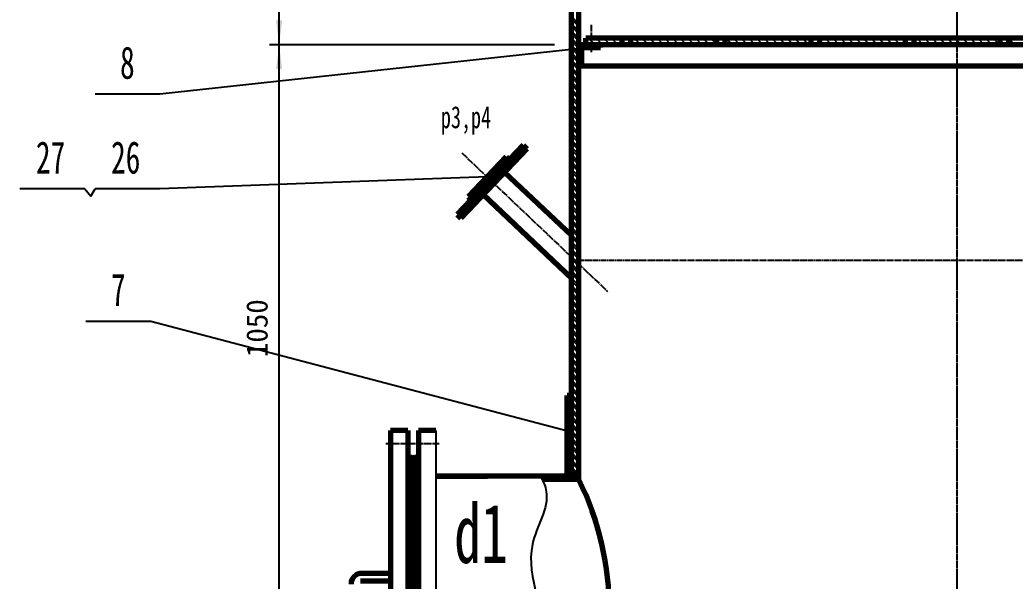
# Model space of a CAD drawing. Header units: millimetres. Extents: x -23892 to 57527, y -540 to 34444.
# Drawn here: x 6462 to 11336, y 16716 to 19466 of the extents above; entities that cross this region are included whole.
import ezdxf

# ---------------------------------------------------------------- set-up
doc = ezdxf.new("R2010")
doc.units = ezdxf.units.MM
doc.linetypes.add('EB_DASHDOT', pattern=[39, 30, -3, 3, -3])
for name, color, linetype, lineweight in [('CAXA0', 7, 'Continuous', 70), ('CAXA1', 1, 'EB_DASHDOT', 25), ('CAXA3', 7, 'Continuous', 25), ('CAXA4', 3, 'Continuous', 25), ('CAXA5', 4, 'Continuous', 25)]:
    doc.layers.add(name, color=color, linetype=linetype, lineweight=lineweight)
doc.styles.get("Standard").update_dxf_attribs({"font": ''})
doc.styles.add('UserTxtStyle1', font='', dxfattribs={"width": 0.667})
doc.styles.add('UserTxtStyle5', font='', dxfattribs={"width": 0.667})
doc.styles.get('Standard').set_extended_font_data('FangSong')
doc.styles.get('UserTxtStyle1').set_extended_font_data('FangSong')
doc.styles.get('UserTxtStyle5').set_extended_font_data('FangSong')

msp = doc.modelspace()

# ---------------------------------------------------------------- hatches: boundary and pattern name
at = {"layer": 'CAXA0', "linetype": 'Continuous', "lineweight": 25}
for color, points in [(3, [(7731.6647, 19344.8594), (7746.5373, 19463.8396), (7716.7922, 19463.8396)]), (3, [(7731.6647, 19344.8594), (7746.5373, 19225.8793), (7716.7922, 19225.8793)]), (0, [(9217.6154, 19326.1482), (9217.4933, 19327.6992), (9217.1301, 19329.2121), (9216.5347, 19330.6495), (9215.7218, 19331.9761), (9214.7113, 19333.1592), (9213.5283, 19334.1696), (9212.2017, 19334.9825), (9210.7643, 19335.5779), (9209.2514, 19335.9411), (9207.7004, 19336.0632), (9206.1493, 19335.9411), (9204.6365, 19335.5779), (9203.199, 19334.9825), (9201.8725, 19334.1696), (9200.6894, 19333.1592), (9199.679, 19331.9761), (9198.866, 19330.6495), (9198.2706, 19329.2121), (9197.9074, 19327.6992), (9197.7854, 19326.1482), (9197.9074, 19324.5971), (9198.2706, 19323.0843), (9198.866, 19321.6469), (9199.679, 19320.3203), (9200.6894, 19319.1372), (9201.8725, 19318.1268), (9203.199, 19317.3139), (9204.6365, 19316.7185), (9206.1493, 19316.3553), (9207.7004, 19316.2332), (9209.2514, 19316.3553), (9210.7643, 19316.7185), (9212.2017, 19317.3139), (9213.5283, 19318.1268), (9214.7113, 19319.1372), (9215.7218, 19320.3203), (9216.5347, 19321.6469), (9217.1301, 19323.0843), (9217.4933, 19324.5971)]), (0, [(9161.3225, 17449.6081), (9161.2005, 17451.1592), (9160.8373, 17452.6721), (9160.2419, 17454.1095), (9159.4289, 17455.436), (9158.4185, 17456.6191), (9157.2354, 17457.6296), (9155.9088, 17458.4425), (9154.4714, 17459.0379), (9152.9586, 17459.4011), (9151.4075, 17459.5232), (9149.8565, 17459.4011), (9148.3436, 17459.0379), (9146.9062, 17458.4425), (9145.5796, 17457.6296), (9144.3965, 17456.6191), (9143.3861, 17455.436), (9142.5732, 17454.1095), (9141.9778, 17452.6721), (9141.6146, 17451.1592), (9141.4925, 17449.6081), (9141.6146, 17448.0571), (9141.9778, 17446.5442), (9142.5732, 17445.1068), (9143.3861, 17443.7803), (9144.3965, 17442.5972), (9145.5796, 17441.5867), (9146.9062, 17440.7738), (9148.3436, 17440.1784), (9149.8565, 17439.8152), (9151.4075, 17439.6931), (9152.9586, 17439.8152), (9154.4714, 17440.1784), (9155.9088, 17440.7738), (9157.2354, 17441.5867), (9158.4185, 17442.5972), (9159.4289, 17443.7803), (9160.2419, 17445.1068), (9160.8373, 17446.5442), (9161.2005, 17448.0571)])]:
    msp.add_hatch(color=color, dxfattribs=at).paths.add_polyline_path(points, flags=0)

# ---------------------------------------------------------------- linework, layer by layer
at = {"layer": 'CAXA0', "linetype": 'Continuous', "lineweight": 70}
for p, q in [((9163.1288, 17229.6564), (9163.1288, 21658.3627)), ((9200.1449, 17213.7924), (9200.1449, 20164.8417)), ((12868.7001, 19376.5875), (9233.1949, 19376.5875)), ((9233.1949, 19344.8594), (9233.1949, 19376.5875)), ((9410.3432, 19376.5875), (9410.3432, 19344.8594)), ((9452.6472, 19376.5875), (9452.6472, 19344.8594)), ((9873.0438, 19376.5875), (9873.0438, 19344.8594)), ((9915.3479, 19376.5875), (9915.3479, 19344.8594)), ((10335.7445, 19376.5875), (10335.7445, 19344.8594)), ((10378.0486, 19376.5875), (10378.0486, 19344.8594)), ((10798.4452, 19376.5875), (10798.4452, 19344.8594)), ((10840.7492, 19376.5875), (10840.7492, 19344.8594)), ((11261.1458, 19376.5875), (11261.1458, 19344.8594)), ((11303.4499, 19376.5875), (11303.4499, 19344.8594)), ((12901.7502, 19344.8594), (9200.1449, 19344.8594)), ((9213.3649, 19331.6394), (9305.905, 19331.6394)), ((9213.3649, 19331.6394), (9213.3649, 19239.0993)), ((9305.905, 19331.6394), (9305.905, 19344.8594)), ((12901.7502, 19239.0993), (9200.1449, 19239.0993)), ((8926.2964, 18852.757), (8603.4455, 18513.1379)), ((8944.8336, 18835.1351), (8621.9827, 18495.516)), ((8926.2964, 18852.757), (8944.8336, 18835.1351)), ((8843.5691, 18795.159), (8656.7845, 18598.6732)), ((8843.5691, 18795.159), (8858.2632, 18781.1904)), ((8835.3262, 18719.9401), (9163.1288, 18411.6373)), ((8656.7845, 18598.6732), (8671.4787, 18584.7046)), ((8731.49, 18610.7109), (9163.1288, 18200.3838)), ((8603.4455, 18513.1379), (8621.9827, 18495.516)), ((9141.9768, 17229.6564), (9141.9768, 17626.257)), ((9163.1288, 17626.257), (9141.9768, 17626.257)), ((8276.9534, 17454.3967), (8276.9534, 15682.9142)), ((8361.5615, 17454.3967), (8276.9534, 17454.3967)), ((8361.5615, 17454.3967), (8361.5615, 15682.9142)), ((8414.4415, 17454.3967), (8414.4415, 15682.9142)), ((8499.0497, 17454.3967), (8414.4415, 17454.3967)), ((8381.3915, 17322.1965), (8361.4385, 17322.1965)), ((8388.0015, 17315.5865), (8388.0015, 15821.7244)), ((8414.4734, 17322.1965), (8394.6115, 17322.1965)), ((8499.0497, 17229.6564), (8752.3044, 17229.6564)), ((9200.1449, 17229.6564), (8499.0497, 17229.6564)), ((9200.1449, 17213.7924), (9020.1063, 17213.7924)), ((8276.9534, 16753.9867), (8136.8382, 16753.9867)), ((8276.9534, 16715.9931), (8130.9226, 16715.9931))]:
    msp.add_line(p, q, dxfattribs=at)
at = {"layer": 'CAXA0', "color": 3, "linetype": 'Continuous', "lineweight": 25}
for p, q in [((7731.6647, 19344.8594), (7731.6647, 20270.2607)), ((9081.1647, 19344.8594), (7684.0727, 19344.8594)), ((9081.1647, 19344.8594), (7684.0727, 19344.8594)), ((7731.6647, 16568.6555), (7731.6647, 19344.8594))]:
    msp.add_line(p, q, dxfattribs=at)
at = {"layer": 'CAXA0', "color": 0, "linetype": 'Continuous', "lineweight": 25}
for p, q in [((9200.1449, 19446.1253), (9163.1288, 19483.1414)), ((9200.1449, 19433.5333), (9163.1288, 19470.5493)), ((9200.1449, 19410.5096), (9163.1288, 19447.5256)), ((9200.1449, 19397.9175), (9163.1288, 19434.9336)), ((9200.1449, 19374.8938), (9163.1288, 19411.9099)), ((9200.1449, 19362.3018), (9163.1288, 19399.3178)), ((9200.1449, 19339.2781), (9163.1288, 19376.2942)), ((9200.1449, 19326.686), (9163.1288, 19363.7021)), ((9207.7004, 19326.1482), (7147.374, 19102.0537)), ((9200.1449, 19303.6624), (9163.1288, 19340.6784)), ((9200.1449, 19291.0703), (9163.1288, 19328.0863)), ((9200.1449, 19268.0466), (9163.1288, 19305.0627)), ((9200.1449, 19255.4545), (9163.1288, 19292.4706)), ((9200.1449, 19232.4309), (9163.1288, 19269.4469)), ((9200.1449, 19219.8388), (9163.1288, 19256.8548)), ((9200.1449, 19196.8151), (9163.1288, 19233.8312)), ((9200.1449, 19184.223), (9163.1288, 19221.2391)), ((9200.1449, 19161.1994), (9163.1288, 19198.2154)), ((9200.1449, 19148.6073), (9163.1288, 19185.6233)), ((9200.1449, 19125.5836), (9163.1288, 19162.5997)), ((9200.1449, 19112.9915), (9163.1288, 19150.0076)), ((9200.1449, 19089.9679), (9163.1288, 19126.9839)), ((9200.1449, 19077.3758), (9163.1288, 19114.3919)), ((7147.374, 19102.0537), (6830.0935, 19102.0537)), ((9200.1449, 19054.3521), (9163.1288, 19091.3682)), ((9200.1449, 19041.7601), (9163.1288, 19078.7761)), ((9200.1449, 19018.7364), (9163.1288, 19055.7524)), ((9200.1449, 19006.1443), (9163.1288, 19043.1604)), ((9200.1449, 18983.1206), (9163.1288, 19020.1367)), ((9200.1449, 18970.5286), (9163.1288, 19007.5446)), ((9200.1449, 18947.5049), (9163.1288, 18984.5209)), ((9200.1449, 18934.9128), (9163.1288, 18971.9289)), ((9200.1449, 18911.8891), (9163.1288, 18948.9052)), ((9200.1449, 18899.2971), (9163.1288, 18936.3131)), ((9200.1449, 18876.2734), (9163.1288, 18913.2894)), ((9200.1449, 18863.6813), (9163.1288, 18900.6974)), ((9200.1449, 18840.6576), (9163.1288, 18877.6737)), ((9200.1449, 18828.0656), (9163.1288, 18865.0816)), ((9189.1281, 18816.0587), (9163.1288, 18842.058)), ((9176.536, 18816.0587), (9163.1288, 18829.4659)), ((9200.1449, 18792.4498), (9176.536, 18816.0587)), ((9200.1449, 18805.0419), (9189.1281, 18816.0587)), ((9200.1449, 18769.4262), (9163.1288, 18806.4422)), ((9200.1449, 18756.8341), (9163.1288, 18793.8501)), ((9200.1449, 18733.8104), (9163.1288, 18770.8265)), ((9200.1449, 18721.2183), (9163.1288, 18758.2344)), ((9200.1449, 18698.1947), (9163.1288, 18735.2107)), ((9200.1449, 18685.6026), (9163.1288, 18722.6186)), ((9200.1449, 18662.5789), (9163.1288, 18699.595)), ((9200.1449, 18649.9868), (9163.1288, 18687.0029)), ((9200.1449, 18626.9632), (9163.1288, 18663.9792)), ((9200.1449, 18614.3711), (9163.1288, 18651.3871)), ((9200.1449, 18591.3474), (9163.1288, 18628.3635)), ((9200.1449, 18578.7553), (9163.1288, 18615.7714)), ((9200.1449, 18555.7317), (9163.1288, 18592.7477)), ((9200.1449, 18543.1396), (9163.1288, 18580.1557)), ((9200.1449, 18520.1159), (9163.1288, 18557.132)), ((9200.1449, 18507.5239), (9163.1288, 18544.5399)), ((9200.1449, 18484.5002), (9163.1288, 18521.5162)), ((9200.1449, 18471.9081), (9163.1288, 18508.9242)), ((9200.1449, 18448.8844), (9163.1288, 18485.9005)), ((9200.1449, 18436.2924), (9163.1288, 18473.3084)), ((9200.1449, 18413.2687), (9163.1288, 18450.2847)), ((9200.1449, 18400.6766), (9163.1288, 18437.6927)), ((9200.1449, 18377.6529), (9163.1288, 18414.669)), ((9200.1449, 18365.0609), (9163.1288, 18402.0769)), ((9200.1449, 18342.0372), (9163.1288, 18379.0532)), ((9200.1449, 18329.4451), (9163.1288, 18366.4612)), ((9200.1449, 18306.4214), (9163.1288, 18343.4375)), ((9200.1449, 18293.8294), (9163.1288, 18330.8454)), ((9183.6927, 18287.2579), (9163.1288, 18307.8218)), ((9171.1006, 18287.2579), (9163.1288, 18295.2297)), ((9200.1449, 18258.2136), (9171.1006, 18287.2579)), ((9200.1449, 18270.8057), (9183.6927, 18287.2579)), ((9200.1449, 18235.19), (9163.1288, 18272.206)), ((9200.1449, 18222.5979), (9163.1288, 18259.6139)), ((9200.1449, 18199.5742), (9163.1288, 18236.5903)), ((9200.1449, 18186.9821), (9163.1288, 18223.9982)), ((9200.1449, 18163.9585), (9163.1288, 18200.9745)), ((9200.1449, 18151.3664), (9163.1288, 18188.3824)), ((9200.1449, 18128.3427), (9163.1288, 18165.3588)), ((9200.1449, 18115.7506), (9163.1288, 18152.7667)), ((9200.1449, 18092.727), (9163.1288, 18129.743)), ((9200.1449, 18080.1349), (9163.1288, 18117.1509)), ((9200.1449, 18057.1112), (9163.1288, 18094.1273)), ((9200.1449, 18044.5191), (9163.1288, 18081.5352)), ((9200.1449, 18021.4955), (9163.1288, 18058.5115)), ((9200.1449, 18008.9034), (9163.1288, 18045.9195)), ((7102.6093, 17988.9926), (6785.3289, 17988.9926)), ((9151.4075, 17449.6081), (7102.6093, 17988.9926)), ((9200.1449, 17985.8797), (9163.1288, 18022.8958)), ((9200.1449, 17973.2877), (9163.1288, 18010.3037)), ((9200.1449, 17950.264), (9163.1288, 17987.28)), ((9200.1449, 17937.6719), (9163.1288, 17974.688)), ((9200.1449, 17914.6482), (9163.1288, 17951.6643)), ((9200.1449, 17902.0562), (9163.1288, 17939.0722)), ((9200.1449, 17879.0325), (9163.1288, 17916.0485)), ((9200.1449, 17866.4404), (9163.1288, 17903.4565)), ((9200.1449, 17843.4167), (9163.1288, 17880.4328)), ((9200.1449, 17830.8247), (9163.1288, 17867.8407)), ((9200.1449, 17807.801), (9163.1288, 17844.817)), ((9200.1449, 17795.2089), (9163.1288, 17832.225)), ((9200.1449, 17772.1852), (9163.1288, 17809.2013)), ((9200.1449, 17759.5932), (9163.1288, 17796.6092)), ((9200.1449, 17736.5695), (9163.1288, 17773.5856)), ((9200.1449, 17723.9774), (9163.1288, 17760.9935)), ((9200.1449, 17700.9538), (9163.1288, 17737.9698)), ((9200.1449, 17688.3617), (9163.1288, 17725.3777)), ((9200.1449, 17665.338), (9163.1288, 17702.3541)), ((9200.1449, 17652.7459), (9163.1288, 17689.762)), ((9200.1449, 17629.7223), (9163.1288, 17666.7383)), ((9200.1449, 17617.1302), (9163.1288, 17654.1462)), ((9141.9768, 17614.9475), (9153.2862, 17626.257)), ((9141.9768, 17591.9238), (9163.1288, 17613.0759)), ((9141.9768, 17579.3318), (9163.1288, 17600.4838)), ((9200.1449, 17594.1065), (9163.1288, 17631.1226)), ((9200.1449, 17581.5144), (9163.1288, 17618.5305)), ((9141.9768, 17556.3081), (9163.1288, 17577.4601)), ((9141.9768, 17543.716), (9163.1288, 17564.8681)), ((9200.1449, 17558.4908), (9163.1288, 17595.5068)), ((9200.1449, 17545.8987), (9163.1288, 17582.9147)), ((9200.1449, 17522.875), (9163.1288, 17559.8911)), ((9200.1449, 17510.2829), (9163.1288, 17547.299)), ((9141.9768, 17520.6924), (9163.1288, 17541.8444)), ((9141.9768, 17508.1003), (9163.1288, 17529.2523)), ((9141.9768, 17485.0766), (9163.1288, 17506.2286)), ((9200.1449, 17487.2593), (9163.1288, 17524.2753)), ((9200.1449, 17474.6672), (9163.1288, 17511.6833)), ((9141.9768, 17472.4845), (9163.1288, 17493.6366)), ((9141.9768, 17449.4609), (9163.1288, 17470.6129)), ((9141.9768, 17436.8688), (9163.1288, 17458.0208)), ((9200.1449, 17451.6435), (9163.1288, 17488.6596)), ((9200.1449, 17439.0515), (9163.1288, 17476.0675)), ((9200.1449, 17416.0278), (9163.1288, 17453.0438)), ((9141.9768, 17413.8451), (9163.1288, 17434.9971)), ((9141.9768, 17401.253), (9163.1288, 17422.4051)), ((9200.1449, 17403.4357), (9163.1288, 17440.4518)), ((9200.1449, 17380.412), (9163.1288, 17417.4281)), ((9200.1449, 17367.82), (9163.1288, 17404.836)), ((9141.9768, 17378.2294), (9163.1288, 17399.3814)), ((9141.9768, 17365.6373), (9163.1288, 17386.7893)), ((9141.9768, 17342.6136), (9163.1288, 17363.7657)), ((9200.1449, 17344.7963), (9163.1288, 17381.8123)), ((9200.1449, 17332.2042), (9163.1288, 17369.2203)), ((9141.9768, 17330.0216), (9163.1288, 17351.1736)), ((9141.9768, 17306.9979), (9163.1288, 17328.1499)), ((9141.9768, 17294.4058), (9163.1288, 17315.5578)), ((9200.1449, 17309.1805), (9163.1288, 17346.1966)), ((9200.1449, 17296.5885), (9163.1288, 17333.6045)), ((9200.1449, 17273.5648), (9163.1288, 17310.5808)), ((9141.9768, 17271.3821), (9163.1288, 17292.5342)), ((9141.9768, 17258.7901), (9163.1288, 17279.9421)), ((9141.9768, 17235.7664), (9163.1288, 17256.9184)), ((9200.1449, 17260.9727), (9163.1288, 17297.9888)), ((9200.1449, 17237.949), (9163.1288, 17274.9651)), ((9195.8455, 17229.6564), (9163.1288, 17262.373)), ((9012.091, 17228.2918), (9013.4556, 17229.6564)), ((9016.0845, 17221.0677), (9024.6731, 17229.6564)), ((9020.0779, 17213.8436), (9035.8907, 17229.6564)), ((9031.3564, 17213.7924), (9047.2204, 17229.6564)), ((9042.574, 17213.7924), (9058.438, 17229.6564)), ((9053.7915, 17213.7924), (9069.6555, 17229.6564)), ((9065.0091, 17213.7924), (9080.8731, 17229.6564)), ((9076.2266, 17213.7924), (9092.0907, 17229.6564)), ((9087.4442, 17213.7924), (9103.3082, 17229.6564)), ((9098.6617, 17213.7924), (9114.5258, 17229.6564)), ((9109.8793, 17213.7924), (9125.7433, 17229.6564)), ((9121.0969, 17213.7924), (9136.9609, 17229.6564)), ((9132.3144, 17213.7924), (9148.1784, 17229.6564)), ((9143.532, 17213.7924), (9159.396, 17229.6564)), ((9148.4589, 17229.6564), (9163.1288, 17244.3263)), ((9154.7495, 17213.7924), (9170.6136, 17229.6564)), ((9172.8218, 17229.6564), (9163.1288, 17239.3494)), ((9165.9671, 17213.7924), (9181.8311, 17229.6564)), ((9177.1847, 17213.7924), (9193.0487, 17229.6564)), ((9188.4022, 17213.7924), (9200.1449, 17225.535))]:
    msp.add_line(p, q, dxfattribs=at)
at = {"layer": 'CAXA0', "color": 3, "linetype": 'Continuous', "lineweight": 70}
for p, q in [((10840.7492, 19376.5875), (10840.7492, 19344.8594)), ((8276.9534, 16715.9931), (8194.3697, 16715.9931))]:
    msp.add_line(p, q, dxfattribs=at)
at = {"layer": 'CAXA0', "linetype": 'Continuous', "lineweight": 70}
for centre, radius, start, end in [((8381.3915, 17315.5865), 6.61, 0, 90), ((8394.6115, 17315.5865), 6.61, 90, 180), ((7880.5455, 16568.6555), 1468.8581, 333.9465235, 26.0534765), ((8136.8382, 16701.1066), 52.8801, 90, 180)]:
    msp.add_arc(centre, radius, start, end, dxfattribs=at)
at = {"layer": 'CAXA1', "color": 1, "linetype": 'EB_DASHDOT', "lineweight": 25}
for p, q in [((11050.9475, 23714.4199), (11050.9475, 11338.4563)), ((11050.9475, 20164.5006), (11050.9475, 13746.4989)), ((9259.635, 19442.8613), (9259.635, 19307.8434)), ((8626.8534, 18814.1506), (9340.2568, 18135.9706)), ((13430.5509, 18287.2579), (9181.1118, 18287.2579)), ((8514.9459, 17388.2966), (8253.9642, 17388.2966))]:
    msp.add_line(p, q, dxfattribs=at)
at = {"layer": 'CAXA3', "color": 3, "linetype": 'Continuous', "lineweight": 25}
for p, q in [((8750.1768, 18696.9161), (7147.374, 18637.8616)), ((6779.4055, 18637.8616), (6462.125, 18637.8616)), ((6779.4055, 18637.8616), (6809.2379, 18602.1477)), ((6809.2379, 18602.1477), (6830.0935, 18637.8616)), ((7147.374, 18637.8616), (6830.0935, 18637.8616))]:
    msp.add_line(p, q, dxfattribs=at)
at = {"layer": 'CAXA3', "color": 7, "linetype": 'Continuous', "lineweight": 25}
msp.add_line((8499.0497, 17454.3967), (8499.0497, 15682.9142), dxfattribs=at)
msp.add_open_spline([(9011.3367, 17229.6564), (9025.3272, 17206.0639), (9072.0775, 17096.6907), (8875.3348, 16822.6536), (9115.5621, 16452.6911), (8905.4791, 16144.9045), (8934.6601, 15973.567), (8957.2861, 15907.6545)], degree=3, knots=[0, 0, 0, 0, 2.024313551, 8.832104135, 21.634289872, 29.277037521, 34.404019273, 34.404019273, 34.404019273, 34.404019273], dxfattribs=at)
at = {"layer": 'CAXA5', "color": 3, "linetype": 'Continuous', "lineweight": 25}
for p, q in [((9278.456, 19344.8594), (9259.635, 19363.6805)), ((9315.8479, 19344.8594), (9284.1199, 19376.5875)), ((9353.2398, 19344.8594), (9321.5117, 19376.5875)), ((9390.6316, 19344.8594), (9358.9036, 19376.5875)), ((9410.3432, 19362.5397), (9396.2954, 19376.5875)), ((9465.4153, 19344.8594), (9452.6472, 19357.6275)), ((9502.8072, 19344.8594), (9471.0792, 19376.5875)), ((9540.1991, 19344.8594), (9508.471, 19376.5875)), ((9577.5909, 19344.8594), (9545.8629, 19376.5875)), ((9614.9828, 19344.8594), (9583.2547, 19376.5875)), ((9652.3746, 19344.8594), (9620.6466, 19376.5875)), ((9689.7665, 19344.8594), (9658.0385, 19376.5875)), ((9727.1584, 19344.8594), (9695.4303, 19376.5875)), ((9764.5502, 19344.8594), (9732.8222, 19376.5875)), ((9801.9421, 19344.8594), (9770.214, 19376.5875)), ((9839.3339, 19344.8594), (9807.6059, 19376.5875)), ((9873.0438, 19348.5414), (9844.9978, 19376.5875)), ((9951.5095, 19344.8594), (9919.7815, 19376.5875)), ((9988.9014, 19344.8594), (9957.1733, 19376.5875)), ((10026.2932, 19344.8594), (9994.5652, 19376.5875)), ((10063.6851, 19344.8594), (10031.9571, 19376.5875)), ((10101.077, 19344.8594), (10069.3489, 19376.5875)), ((10138.4688, 19344.8594), (10106.7408, 19376.5875)), ((10175.8607, 19344.8594), (10144.1326, 19376.5875)), ((10213.2525, 19344.8594), (10181.5245, 19376.5875)), ((10250.6444, 19344.8594), (10218.9164, 19376.5875)), ((10288.0363, 19344.8594), (10256.3082, 19376.5875)), ((10325.4281, 19344.8594), (10293.7001, 19376.5875)), ((10335.7445, 19371.9349), (10331.0919, 19376.5875)), ((10400.2118, 19344.8594), (10378.0486, 19367.0227)), ((10437.6037, 19344.8594), (10405.8757, 19376.5875)), ((10474.9956, 19344.8594), (10443.2675, 19376.5875)), ((10512.3874, 19344.8594), (10480.6594, 19376.5875)), ((10549.7793, 19344.8594), (10518.0512, 19376.5875)), ((10587.1711, 19344.8594), (10555.4431, 19376.5875)), ((10624.563, 19344.8594), (10592.835, 19376.5875)), ((10661.9549, 19344.8594), (10630.2268, 19376.5875)), ((10699.3467, 19344.8594), (10667.6187, 19376.5875)), ((10736.7386, 19344.8594), (10705.0105, 19376.5875)), ((10774.1304, 19344.8594), (10742.4024, 19376.5875)), ((10798.4452, 19357.9366), (10779.7943, 19376.5875)), ((10848.9142, 19344.8594), (10840.7492, 19353.0244)), ((10886.306, 19344.8594), (10854.578, 19376.5875)), ((10923.6979, 19344.8594), (10891.9698, 19376.5875)), ((10961.0897, 19344.8594), (10929.3617, 19376.5875)), ((10998.4816, 19344.8594), (10966.7536, 19376.5875)), ((11035.8735, 19344.8594), (11004.1454, 19376.5875)), ((11050.9475, 19367.1772), (11041.5373, 19376.5875)), ((11073.2653, 19344.8594), (11050.9475, 19367.1772)), ((11110.6572, 19344.8594), (11078.9291, 19376.5875)), ((11148.049, 19344.8594), (11116.321, 19376.5875)), ((11185.4409, 19344.8594), (11153.7129, 19376.5875)), ((11222.8328, 19344.8594), (11191.1047, 19376.5875)), ((11260.2246, 19344.8594), (11228.4966, 19376.5875)), ((11335.0083, 19344.8594), (11303.4499, 19376.4179)), ((9202.7835, 19344.8594), (9200.1449, 19342.2208)), ((9213.3649, 19318.049), (9200.1449, 19304.8289)), ((9240.1754, 19344.8594), (9226.9553, 19331.6394)), ((9277.5672, 19344.8594), (9264.3472, 19331.6394)), ((9305.905, 19335.8054), (9301.7391, 19331.6394)), ((9213.3649, 19280.6571), (9200.1449, 19267.4371)), ((9213.3649, 19243.2652), (9209.1989, 19239.0993))]:
    msp.add_line(p, q, dxfattribs=at)

# ---------------------------------------------------------------- texts
at = {"layer": 'CAXA0', "color": 3, "lineweight": 25}
msp.add_text('1050', height=104.10765, rotation=90, dxfattribs=at).set_placement((7675.2979, 17813.974))
at = {"layer": 'CAXA0', "color": 0, "linetype": 'Continuous', "lineweight": 25, "char_height": 158.640227, "attachment_point": 1, "style": 'UserTxtStyle5'}
for s, insert in [('\\fFangSong_GB2312|b0|i0|p34;8', (6952.4928, 19336.4199)), ('\\fFangSong_GB2312|b0|i0|p34;7', (6907.7281, 18223.3587))]:
    msp.add_mtext(s, dxfattribs=dict(at, insert=insert))
at = {"layer": 'CAXA4', "color": 3, "lineweight": 25, "width": 0.667}
for s, height, style, p in [('p3,p4', 108.27195, 'UserTxtStyle1', (8524.152, 18935.6529)), ('27', 158.24363, 'UserTxtStyle5', (6540.5524, 18713.4408)), ('26', 158.24363, 'UserTxtStyle5', (6908.5208, 18713.4408)), ('d1', 289.51841, 'UserTxtStyle1', (8589.1339, 16805.2887))]:
    msp.add_text(s, height=height, dxfattribs=dict(at, style=style)).set_placement(p)

doc.saveas('drawing.dxf')
